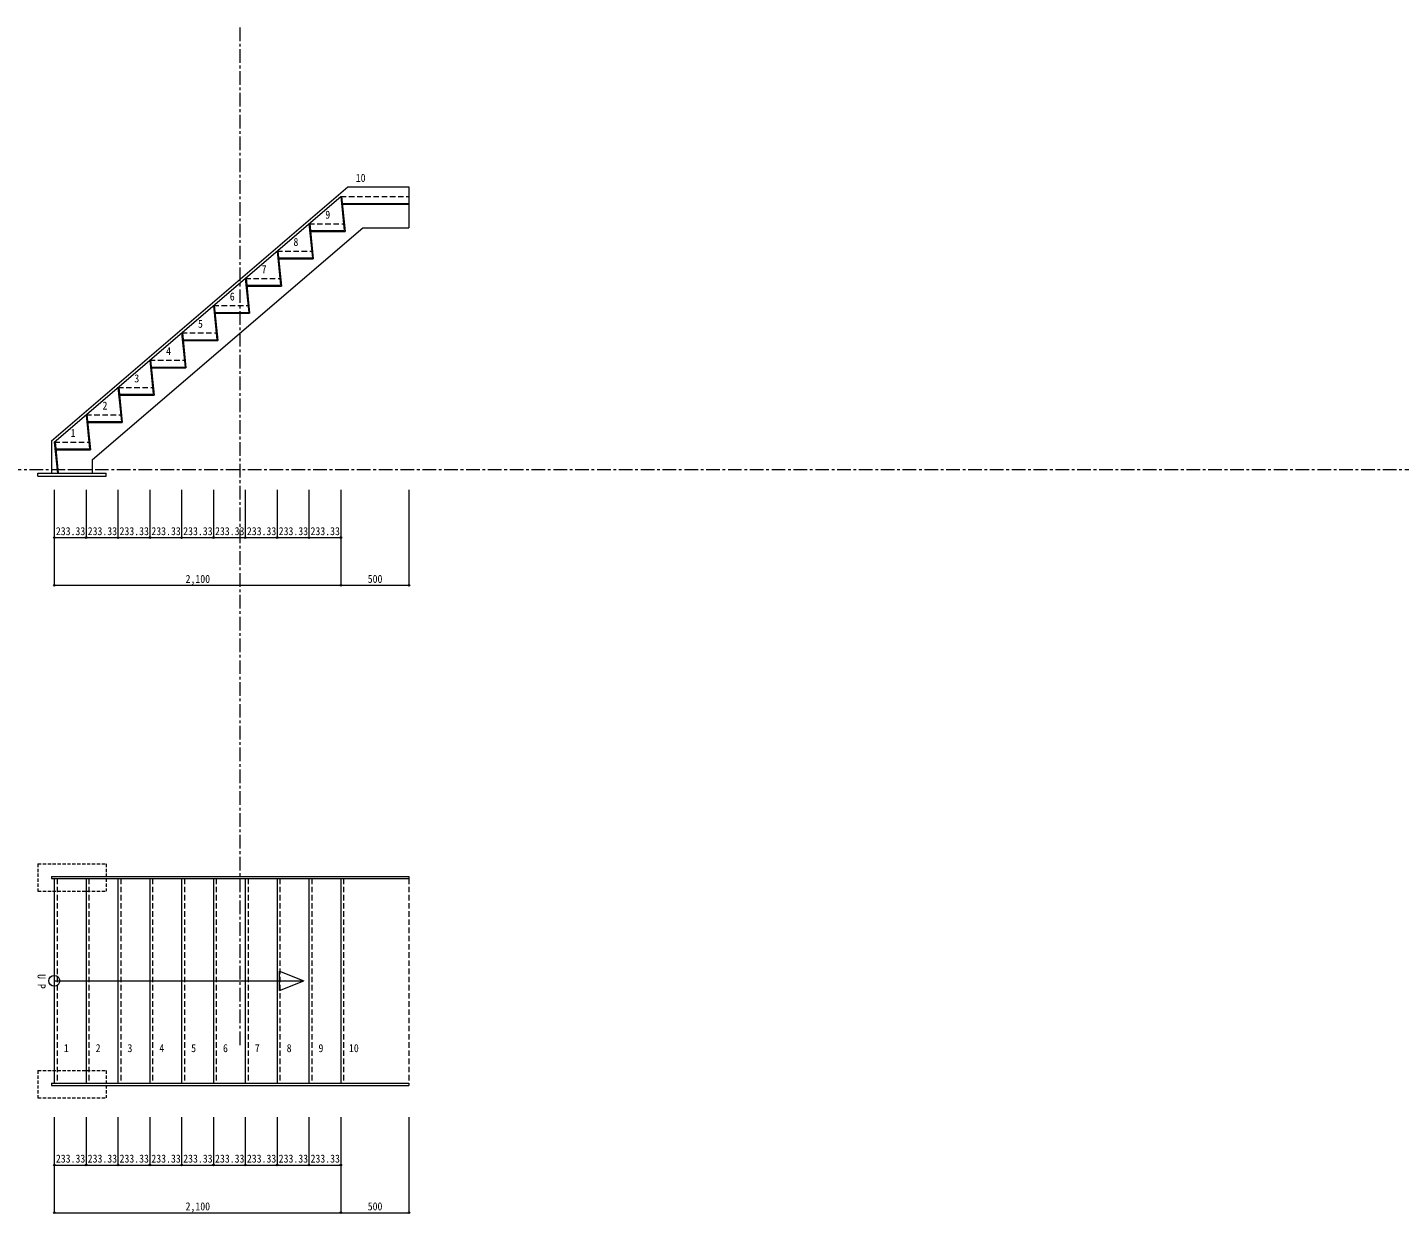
# Model space of a CAD drawing. Units: millimetres at full size, sheet at 1:20. Extents: x -43895 to 41224, y -1391 to 8430.
# Drawn here: x -2950 to 7108, y -1391 to 7304 of the extents above; entities that cross this region are included whole.
import ezdxf
from ezdxf.enums import TextEntityAlignment as Align

# ---------------------------------------------------------------- set-up
doc = ezdxf.new("R2010")
doc.units = ezdxf.units.MM
doc.header["$LTSCALE"] = 20
doc.header["$PDMODE"] = 32
doc.header["$PDSIZE"] = 12
for name, pattern in [('CHAIN1', [8, 5, -1, 1, -1]), ('DASHED1', [1.8, 1.2, -0.6]), ('DASHED2', [3, 2, -1])]:
    doc.linetypes.add(name, pattern=pattern)
for name, color, linetype, lineweight in [('5-0_通り芯', 4, 'CHAIN1', 9), ('5-1_ササラ', 3, 'Continuous', 13), ('5-2_踏み板', 2, 'Continuous', 13), ('5-3_寸法', 4, 'Continuous', 9), ('5-5_文字記事', 7, 'Continuous', 9), ('5-8_補強部材', 1, 'DASHED1', 13), ('5-D_仕上がり', 7, 'DASHED2', 18), ('5-E', 4, 'DASHED2', 9)]:
    doc.layers.add(name, color=color, linetype=linetype, lineweight=lineweight)
doc.styles.add('ＭＳ ゴシック', font='')
doc.styles.get('ＭＳ ゴシック').set_extended_font_data('MS Gothic')

msp = doc.modelspace()

# ---------------------------------------------------------------- linework, layer by layer
at = {"layer": '5-0_通り芯'}
for p, q in [((-1393.49, 7304.39), (-1393.49, -158.31)), ((-43894.54, 4064.76), (40980.99, 4064.76))]:
    msp.add_line(p, q, dxfattribs=at)
at = {"layer": '5-1_ササラ'}
for p, q in [((-2773.06, 4273.96), (-602.12, 6134.76)), ((-602.12, 6134.76), (-153.06, 6134.76)), ((-153.06, 6134.76), (-153.06, 5834.76)), ((-2473.06, 4135.98), (-491.15, 5834.76)), ((-491.15, 5834.76), (-153.06, 5834.76)), ((-2773.06, 4273.96), (-2773.06, 4036.76)), ((-2473.06, 4036.76), (-2473.06, 4135.98)), ((-2773.06, 4036.76), (-2473.06, 4036.76)), ((-2773.06, 1080.76), (-153.06, 1080.76)), ((-2773.06, 1080.76), (-2773.06, 1064.76)), ((-2773.06, 1064.76), (-153.06, 1064.76)), ((-153.06, 1080.76), (-153.06, 1064.76)), ((-2773.06, -435.24), (-153.06, -435.24)), ((-2773.06, -435.24), (-2773.06, -451.24)), ((-2773.06, -451.24), (-153.06, -451.24)), ((-153.06, -435.24), (-153.06, -451.24))]:
    msp.add_line(p, q, dxfattribs=at)
at = {"layer": '5-2_踏み板'}
for p, q in [((-2753.06, 4264.76), (-653.06, 6064.76)), ((-653.06, 6064.76), (-647.09, 6065.36)), ((-653.06, 6064.76), (-628.06, 5814.76)), ((-647.09, 6065.36), (-621.43, 5808.76)), ((-642.03, 6014.76), (-153.06, 6014.76)), ((-641.43, 6008.76), (-641.43, 6014.76)), ((-641.43, 6008.76), (-153.06, 6008.76)), ((-886.39, 5864.76), (-880.42, 5865.36)), ((-886.39, 5864.76), (-861.39, 5614.76)), ((-880.42, 5865.36), (-854.76, 5608.76)), ((-875.36, 5814.76), (-628.06, 5814.76)), ((-874.76, 5808.76), (-874.76, 5814.76)), ((-874.76, 5808.76), (-621.43, 5808.76)), ((-1119.72, 5664.76), (-1113.75, 5665.36)), ((-1119.72, 5664.76), (-1094.72, 5414.76)), ((-1113.75, 5665.36), (-1088.09, 5408.76)), ((-1108.69, 5614.76), (-861.39, 5614.76)), ((-1108.09, 5608.76), (-1108.09, 5614.76)), ((-1108.09, 5608.76), (-854.76, 5608.76)), ((-1353.06, 5464.76), (-1347.09, 5465.36)), ((-1353.06, 5464.76), (-1328.06, 5214.76)), ((-1347.09, 5465.36), (-1321.43, 5208.76)), ((-1342.03, 5414.76), (-1094.72, 5414.76)), ((-1341.43, 5408.76), (-1341.43, 5414.76)), ((-1341.43, 5408.76), (-1088.09, 5408.76)), ((-1586.39, 5264.76), (-1580.42, 5265.36)), ((-1586.39, 5264.76), (-1561.39, 5014.76)), ((-1580.42, 5265.36), (-1554.76, 5008.76)), ((-1575.36, 5214.76), (-1328.06, 5214.76)), ((-1574.76, 5208.76), (-1574.76, 5214.76)), ((-1574.76, 5208.76), (-1321.43, 5208.76)), ((-1819.72, 5064.76), (-1813.75, 5065.36)), ((-1819.72, 5064.76), (-1794.72, 4814.76)), ((-1813.75, 5065.36), (-1788.09, 4808.76)), ((-1808.69, 5014.76), (-1561.39, 5014.76)), ((-1808.09, 5008.76), (-1808.09, 5014.76)), ((-1808.09, 5008.76), (-1554.76, 5008.76)), ((-2053.06, 4864.76), (-2047.09, 4865.36)), ((-2053.06, 4864.76), (-2028.06, 4614.76)), ((-2047.09, 4865.36), (-2021.43, 4608.76)), ((-2042.03, 4814.76), (-1794.72, 4814.76)), ((-2041.43, 4808.76), (-2041.43, 4814.76)), ((-2041.43, 4808.76), (-1788.09, 4808.76)), ((-2286.39, 4664.76), (-2280.42, 4665.36)), ((-2286.39, 4664.76), (-2261.39, 4414.76)), ((-2280.42, 4665.36), (-2254.76, 4408.76)), ((-2275.36, 4614.76), (-2028.06, 4614.76)), ((-2274.76, 4608.76), (-2274.76, 4614.76)), ((-2274.76, 4608.76), (-2021.43, 4608.76)), ((-2519.72, 4464.76), (-2513.75, 4465.36)), ((-2519.72, 4464.76), (-2494.72, 4214.76)), ((-2513.75, 4465.36), (-2488.09, 4208.76)), ((-2508.69, 4414.76), (-2261.39, 4414.76)), ((-2508.09, 4408.76), (-2508.09, 4414.76)), ((-2508.09, 4408.76), (-2254.76, 4408.76)), ((-2753.06, 4264.76), (-2747.09, 4265.36)), ((-2753.06, 4264.76), (-2730.26, 4036.76)), ((-2747.09, 4265.36), (-2724.29, 4037.36)), ((-2742.03, 4214.76), (-2494.72, 4214.76)), ((-2741.43, 4208.76), (-2741.43, 4214.76)), ((-2741.43, 4208.76), (-2488.09, 4208.76)), ((-2730.26, 4036.76), (-2724.29, 4037.36)), ((-2753.06, 1064.76), (-2753.06, -435.24)), ((-2519.72, 1064.76), (-2519.72, -435.24)), ((-2286.39, 1064.76), (-2286.39, -435.24)), ((-2053.06, 1064.76), (-2053.06, -435.24)), ((-1819.72, 1064.76), (-1819.72, -435.24)), ((-1586.39, 1064.76), (-1586.39, -435.24)), ((-1353.06, 1064.76), (-1353.06, -435.24)), ((-1119.72, 1064.76), (-1119.72, -435.24)), ((-886.39, 1064.76), (-886.39, -435.24)), ((-653.06, 1064.76), (-653.06, -435.24))]:
    msp.add_line(p, q, dxfattribs=at)
at = {"layer": '5-3_寸法'}
for p, q in [((-2753.06, 3914.76), (-2753.06, 3214.76)), ((-2753.06, 3914.76), (-2753.06, 3564.76)), ((-2519.72, 3914.76), (-2519.72, 3564.76)), ((-2286.39, 3914.76), (-2286.39, 3564.76)), ((-2053.06, 3914.76), (-2053.06, 3564.76)), ((-1819.72, 3914.76), (-1819.72, 3564.76)), ((-1586.39, 3914.76), (-1586.39, 3564.76)), ((-1353.06, 3914.76), (-1353.06, 3564.76)), ((-1119.72, 3914.76), (-1119.72, 3564.76)), ((-886.39, 3914.76), (-886.39, 3564.76)), ((-653.06, 3914.76), (-653.06, 3214.76)), ((-653.06, 3914.76), (-653.06, 3564.76)), ((-153.06, 3914.76), (-153.06, 3214.76)), ((-2753.06, 3564.76), (-2519.72, 3564.76)), ((-2519.72, 3564.76), (-2286.39, 3564.76)), ((-2286.39, 3564.76), (-2053.06, 3564.76)), ((-2053.06, 3564.76), (-1819.72, 3564.76)), ((-1819.72, 3564.76), (-1586.39, 3564.76)), ((-1586.39, 3564.76), (-1353.06, 3564.76)), ((-1353.06, 3564.76), (-1119.72, 3564.76)), ((-1119.72, 3564.76), (-886.39, 3564.76)), ((-886.39, 3564.76), (-653.06, 3564.76)), ((-2753.06, 3214.76), (-653.06, 3214.76)), ((-653.06, 3214.76), (-153.06, 3214.76)), ((-2753.06, -685.24), (-2753.06, -1385.24)), ((-2753.06, -685.24), (-2753.06, -1035.24)), ((-2519.72, -685.24), (-2519.72, -1035.24)), ((-2286.39, -685.24), (-2286.39, -1035.24)), ((-2053.06, -685.24), (-2053.06, -1035.24)), ((-1819.72, -685.24), (-1819.72, -1035.24)), ((-1586.39, -685.24), (-1586.39, -1035.24)), ((-1353.06, -685.24), (-1353.06, -1035.24)), ((-1119.72, -685.24), (-1119.72, -1035.24)), ((-886.39, -685.24), (-886.39, -1035.24)), ((-653.06, -685.24), (-653.06, -1385.24)), ((-653.06, -685.24), (-653.06, -1035.24)), ((-153.06, -685.24), (-153.06, -1385.24)), ((-2753.06, -1035.24), (-2519.72, -1035.24)), ((-2519.72, -1035.24), (-2286.39, -1035.24)), ((-2286.39, -1035.24), (-2053.06, -1035.24)), ((-2053.06, -1035.24), (-1819.72, -1035.24)), ((-1819.72, -1035.24), (-1586.39, -1035.24)), ((-1586.39, -1035.24), (-1353.06, -1035.24)), ((-1353.06, -1035.24), (-1119.72, -1035.24)), ((-1119.72, -1035.24), (-886.39, -1035.24)), ((-886.39, -1035.24), (-653.06, -1035.24)), ((-2753.06, -1385.24), (-653.06, -1385.24)), ((-653.06, -1385.24), (-153.06, -1385.24))]:
    msp.add_line(p, q, dxfattribs=at)
at = {"layer": '5-3_寸法', "color": 2}
for p in [(-2753.06, 3564.76), (-2519.72, 3564.76), (-2286.39, 3564.76), (-2053.06, 3564.76), (-1819.72, 3564.76), (-1586.39, 3564.76), (-1353.06, 3564.76), (-1119.72, 3564.76), (-886.39, 3564.76), (-653.06, 3564.76), (-2753.06, 3214.76), (-653.06, 3214.76), (-153.06, 3214.76), (-2753.06, -1035.24), (-2519.72, -1035.24), (-2286.39, -1035.24), (-2053.06, -1035.24), (-1819.72, -1035.24), (-1586.39, -1035.24), (-1353.06, -1035.24), (-1119.72, -1035.24), (-886.39, -1035.24), (-653.06, -1035.24), (-2753.06, -1385.24), (-653.06, -1385.24), (-153.06, -1385.24)]:
    msp.add_point(p, dxfattribs=at)
at = {"layer": '5-5_文字記事', "color": 4}
for p, q in [((-2753.06, 314.76), (-923.06, 314.76)), ((-1103.06, 384.76), (-923.06, 314.76)), ((-1103.06, 244.76), (-1103.06, 384.76)), ((-1103.06, 244.76), (-923.06, 314.76))]:
    msp.add_line(p, q, dxfattribs=at)
msp.add_circle((-2753.06, 314.76), 40, dxfattribs=at)
at = {"layer": '5-8_補強部材', "linetype": 'Continuous'}
for p, q in [((-2373.06, 4014.76), (-2373.06, 4036.76)), ((-2873.06, 4014.76), (-2373.06, 4014.76))]:
    msp.add_line(p, q, dxfattribs=at)
at = {"layer": '5-8_補強部材'}
for p, q in [((-2873.06, 1172.76), (-2873.06, 972.76)), ((-2873.06, 1172.76), (-2373.06, 1172.76)), ((-2373.06, 1172.76), (-2373.06, 972.76)), ((-2873.06, 972.76), (-2373.06, 972.76)), ((-2873.06, -343.24), (-2873.06, -543.24)), ((-2873.06, -343.24), (-2373.06, -343.24)), ((-2373.06, -343.24), (-2373.06, -543.24)), ((-2873.06, -543.24), (-2373.06, -543.24))]:
    msp.add_line(p, q, dxfattribs=at)
at = {"layer": '5-8_補強部材', "linetype": 'Continuous'}
msp.add_lwpolyline([(-2873.06, 4014.76), (-2873.06, 4036.76), (-2373.06, 4036.76)], dxfattribs=at)
at = {"layer": '5-D_仕上がり'}
for p, q in [((-653.06, 6064.76), (-153.06, 6064.76)), ((-886.39, 5864.76), (-633.06, 5864.76)), ((-1119.72, 5664.76), (-866.39, 5664.76)), ((-1353.06, 5464.76), (-1099.72, 5464.76)), ((-1586.39, 5264.76), (-1333.06, 5264.76)), ((-1819.72, 5064.76), (-1566.39, 5064.76)), ((-2053.06, 4864.76), (-1799.72, 4864.76)), ((-2286.39, 4664.76), (-2033.06, 4664.76)), ((-2519.72, 4464.76), (-2266.39, 4464.76)), ((-2753.06, 4264.76), (-2499.72, 4264.76)), ((-2773.06, 4064.76), (-2473.06, 4064.76))]:
    msp.add_line(p, q, dxfattribs=at)
at = {"layer": '5-E'}
for p, q in [((-2733.06, 1064.76), (-2733.06, -435.24)), ((-2499.72, 1064.76), (-2499.72, -435.24)), ((-2266.39, 1064.76), (-2266.39, -435.24)), ((-2033.06, 1064.76), (-2033.06, -435.24)), ((-1799.72, 1064.76), (-1799.72, -435.24)), ((-1566.39, 1064.76), (-1566.39, -435.24)), ((-1333.06, 1064.76), (-1333.06, -435.24)), ((-1099.72, 1064.76), (-1099.72, -435.24)), ((-866.39, 1064.76), (-866.39, -435.24)), ((-633.06, 1064.76), (-633.06, -435.24)), ((-153.06, 1064.76), (-153.06, -435.24))]:
    msp.add_line(p, q, dxfattribs=at)

# ---------------------------------------------------------------- texts
at = {"layer": '5-3_寸法', "color": 7, "style": 'ＭＳ ゴシック', "width": 0.9}
for s, p in [('233.33', (-2741.39, 3564.76)), ('233.33', (-2508.06, 3564.76)), ('233.33', (-2274.72, 3564.76)), ('233.33', (-2041.39, 3564.76)), ('233.33', (-1808.06, 3564.76)), ('233.33', (-1574.72, 3564.76)), ('233.33', (-1341.39, 3564.76)), ('233.33', (-1108.06, 3564.76)), ('233.33', (-874.72, 3564.76)), ('2,100', (-1790.56, 3214.76)), ('500', (-455.56, 3214.76)), ('233.33', (-2741.39, -1035.24)), ('233.33', (-2508.06, -1035.24)), ('233.33', (-2274.72, -1035.24)), ('233.33', (-2041.39, -1035.24)), ('233.33', (-1808.06, -1035.24)), ('233.33', (-1574.72, -1035.24)), ('233.33', (-1341.39, -1035.24)), ('233.33', (-1108.06, -1035.24)), ('233.33', (-874.72, -1035.24)), ('2,100', (-1790.56, -1385.24)), ('500', (-455.56, -1385.24))]:
    msp.add_text(s, height=58.65, dxfattribs=at).set_placement(p, align=Align.BOTTOM_LEFT)
at = {"layer": '5-5_文字記事', "style": 'ＭＳ ゴシック', "width": 0.9}
for s, p in [('10', (-543.06, 6154.76)), ('9', (-766.39, 5884.76)), ('8', (-999.72, 5684.76)), ('7', (-1233.06, 5484.76)), ('6', (-1466.39, 5284.76)), ('5', (-1699.72, 5084.76)), ('4', (-1933.06, 4884.76)), ('3', (-2166.39, 4684.76)), ('2', (-2399.72, 4484.76)), ('1', (-2633.06, 4284.76)), ('1', (-2683.06, -225.24)), ('2', (-2449.72, -225.24)), ('3', (-2216.39, -225.24)), ('4', (-1983.06, -225.24)), ('5', (-1749.72, -225.24)), ('6', (-1516.39, -225.24)), ('7', (-1283.06, -225.24)), ('8', (-1049.72, -225.24)), ('9', (-816.39, -225.24)), ('10', (-593.06, -225.24))]:
    msp.add_text(s, height=58.65, dxfattribs=at).set_placement(p, align=Align.BOTTOM_LEFT)
msp.add_text('U P', height=58.65, rotation=270, dxfattribs=at).set_placement((-2893.06, 364.76), align=Align.BOTTOM_LEFT)

doc.saveas('drawing.dxf')
